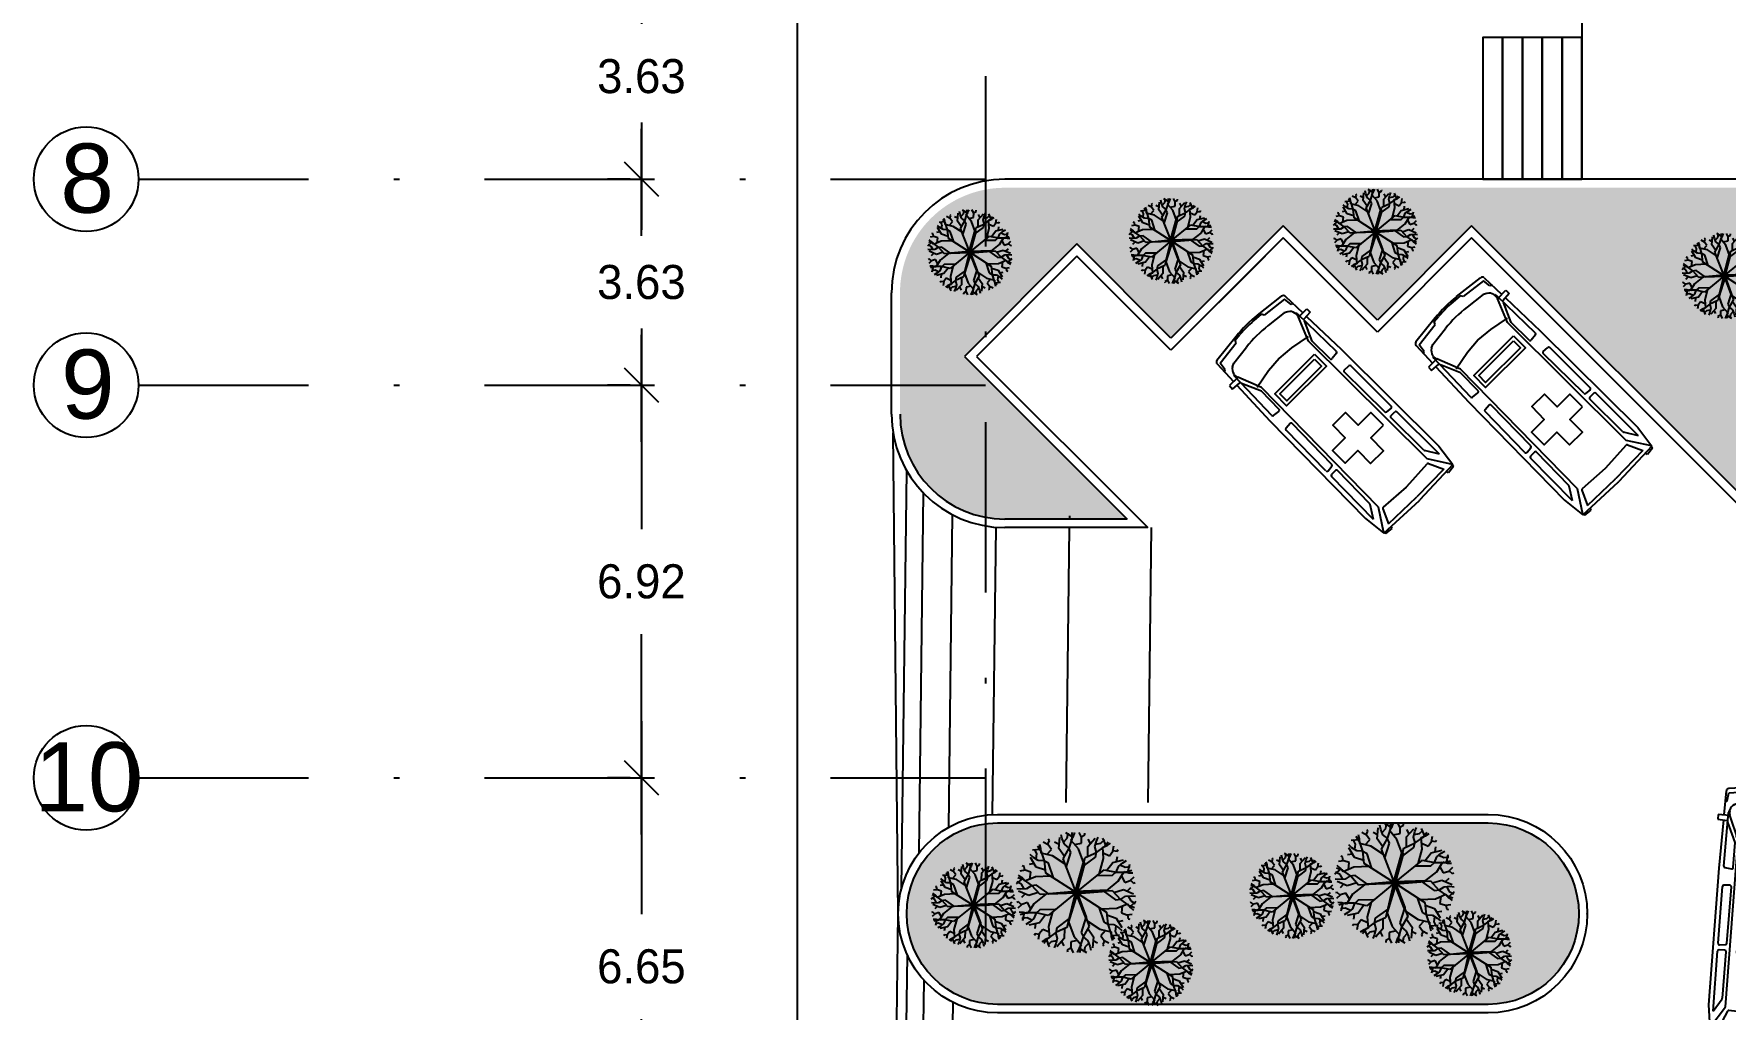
# Model space of a CAD drawing. Header units: millimetres. Extents: x -1615 to -538, y 177 to 397.
# Drawn here: x -829.02 to -799.21, y 285.88 to 303.07 of the extents above; entities that cross this region are included whole.
import ezdxf

# ---------------------------------------------------------------- set-up
doc = ezdxf.new("R2010")
doc.units = ezdxf.units.MM
doc.linetypes.add('DASHDOT', pattern=[1, 0.5, -0.25, 0, -0.25])
for name, color, linetype in [('010', 6, 'Continuous'), ('AUX', 8, 'Continuous'), ('CAJONES', 8, 'Continuous'), ('EJES', 4, 'DASHDOT'), ('MOB', 7, 'Continuous'), ('P-1', 1, 'Continuous')]:
    doc.layers.add(name, color=color, linetype=linetype)
doc.styles.get("Standard").update_dxf_attribs({"font": 'stylu.ttf'})
doc.styles.add('SUIZOA', font='swissl.ttf')
doc.dimstyles.new('ISO-25', dxfattribs={"dimtxt": 0.5, "dimasz": 0.5, "dimexe": 0.5, "dimexo": 0.625, "dimtad": 0, "dimtih": 1, "dimtoh": 1, "dimtxsty": 'Standard', "dimblk": 'ARCHTICK', "dimcen": 2.5, "dimadec": 0, "dimazin": 0, "dimtfac": 1, "dimtmove": 0, "dimatfit": 3, "dimfxl": 0, "dimarcsym": 0})

# ---------------------------------------------------------------- blocks, each defined once
blk = doc.blocks.new('COMBI')
for p, q in [((0.605, 1.001), (0.695, 1.004)), ((0.612, 0.791), (0.605, 1.001)), ((0.695, 1.004), (0.705, 0.829)), ((1.599, 0.926), (4.139, 0.946)), ((4.139, 0.946), (4.568, 0.894)), ((0.046, 0.27), (0.112, 0.836)), ((0.19, 0.831), (0.131, 0.357)), ((0.161, 0.881), (0.609, 0.895)), ((0.343, 0.851), (0.19, 0.831)), ((0.366, 0.651), (0.322, 0.272)), ((0.364, 0.892), (0.343, 0.851)), ((0.401, 0.714), (0.366, 0.651)), ((0.524, 0.793), (0.508, 0.79)), ((1.556, 0.834), (0.56, 0.811)), ((1.053, 0.603), (0.607, 0.784)), ((0.701, 0.898), (1.599, 0.926)), ((1.102, 0.652), (0.736, 0.815)), ((0.993, 0.657), (0.922, 0.29)), ((1.569, 0.657), (1.102, 0.652)), ((1.581, 0.811), (1.594, 0.685)), ((1.903, 0.696), (1.908, 0.812)), ((2.982, 0.684), (1.928, 0.669)), ((2.991, 0.842), (1.933, 0.836)), ((3.017, 0.815), (3.007, 0.707)), ((3.112, 0.712), (3.113, 0.818)), ((4.001, 0.698), (3.138, 0.686)), ((4.254, 0.85), (3.139, 0.843)), ((4.254, 0.85), (4.014, 0.702)), ((4.561, 0.891), (4.155, 0.627)), ((4.235, 0.588), (4.508, 0.714)), ((4.508, 0.714), (4.522, -0.007)), ((4.568, 0.894), (4.603, -0.004)), ((4.601, 0.875), (4.57, 0.88)), ((4.617, 0.724), (4.575, 0.715)), ((4.601, 0.875), (4.617, 0.724)), ((0.084, 0.329), (0.073, 0.206)), ((0.131, 0.357), (0.084, 0.329)), ((4.155, 0.627), (1.053, 0.603)), ((4.252, -0.001), (4.221, 0.564)), ((0.922, 0.29), (0.895, -0.014)), ((0.046, -0.29), (0.112, -0.855)), ((0.084, -0.349), (0.073, -0.226)), ((0.366, -0.67), (0.322, -0.292)), ((0.922, -0.309), (0.895, -0.006)), ((0.993, -0.676), (0.922, -0.309)), ((4.252, -0.018), (4.221, -0.583)), ((4.508, -0.733), (4.522, -0.013)), ((4.568, -0.914), (4.603, -0.016)), ((0.131, -0.376), (0.084, -0.349)), ((0.19, -0.85), (0.131, -0.376)), ((1.053, -0.623), (0.607, -0.803)), ((4.155, -0.646), (1.053, -0.623)), ((4.235, -0.607), (4.508, -0.733)), ((0.161, -0.9), (0.609, -0.914)), ((0.343, -0.871), (0.19, -0.85)), ((0.364, -0.911), (0.343, -0.871)), ((0.401, -0.733), (0.366, -0.67)), ((0.524, -0.812), (0.508, -0.81)), ((1.556, -0.853), (0.56, -0.83)), ((0.612, -0.81), (0.605, -1.02)), ((0.695, -1.023), (0.705, -0.848)), ((0.701, -0.917), (1.599, -0.946)), ((1.102, -0.671), (0.736, -0.834)), ((1.569, -0.677), (1.102, -0.671)), ((1.581, -0.83), (1.594, -0.705)), ((1.903, -0.715), (1.908, -0.831)), ((2.982, -0.703), (1.928, -0.688)), ((2.991, -0.862), (1.933, -0.855)), ((3.017, -0.834), (3.007, -0.726)), ((3.112, -0.731), (3.113, -0.838)), ((4.001, -0.717), (3.138, -0.705)), ((4.254, -0.869), (3.139, -0.863)), ((4.254, -0.869), (4.014, -0.721)), ((4.139, -0.965), (4.568, -0.914)), ((4.561, -0.91), (4.155, -0.646)), ((4.601, -0.894), (4.57, -0.9)), ((4.617, -0.743), (4.575, -0.734)), ((4.601, -0.894), (4.617, -0.743)), ((0.605, -1.02), (0.695, -1.023)), ((1.599, -0.946), (4.139, -0.965))]:
    blk.add_line(p, q)
for centre, radius, start, end in [((0.162, 0.83), 0.0508, 91.8164, 173.4043), ((0.534, 0.64), 0.152, 99.8923, 151.0161), ((0.55, 0.643), 0.152, 67.9422, 99.8923), ((0.562, 0.735), 0.0762, 91.328, 118.506), ((1.556, 0.808), 0.0254, 6.0612, 90.3434), ((1.569, 0.683), 0.0254, 270.6505, 6.0612), ((1.928, 0.694), 0.0254, 177.5285, 270.8029), ((1.933, 0.811), 0.0254, 90.3434, 177.5285), ((2.981, 0.709), 0.0254, 270.8029, 354.6952), ((2.992, 0.817), 0.0254, 354.6952, 90.3434), ((3.138, 0.711), 0.0254, 179.4021, 270.8029), ((3.139, 0.818), 0.0254, 90.3434, 179.4021), ((4, 0.723), 0.0254, 270.8029, 301.6421), ((4.246, 0.565), 0.0254, 114.8035, 183.2131), ((2.469, -0.01), 2.438, 173.4043, 186.5957), ((2.502, -0.01), 2.438, 174.9171, 185.0829), ((2.744, -0.01), 2.438, 173.3562, 186.6438), ((4.1, -0.01), 0.152, 356.7869, 3.2131), ((4.37, -0.01), 0.152, 358.8622, 1.1378), ((4.451, -0.01), 0.152, 357.7943, 2.2057), ((4.246, -0.584), 0.0254, 176.7869, 245.1965), ((0.162, -0.849), 0.0508, 186.5957, 268.1836), ((0.534, -0.659), 0.152, 208.9839, 260.1077), ((0.55, -0.662), 0.152, 260.1077, 292.0578), ((0.562, -0.754), 0.0762, 241.494, 268.672), ((1.556, -0.828), 0.0254, 269.6566, 353.9388), ((1.569, -0.702), 0.0254, 353.9388, 89.3495), ((1.928, -0.714), 0.0254, 89.1971, 182.4715), ((1.933, -0.83), 0.0254, 182.4715, 269.6566), ((2.981, -0.728), 0.0254, 5.3048, 89.1971), ((2.992, -0.836), 0.0254, 269.6566, 5.3048), ((3.138, -0.731), 0.0254, 89.1971, 180.5979), ((3.139, -0.837), 0.0254, 180.5979, 269.6566), ((4, -0.743), 0.0254, 58.3579, 89.1971)]:
    blk.add_arc(centre, radius, start, end)
blk = doc.blocks.new('ambu')
at = {"color": 7}
for points in [[(-0.513, -1.206), (-0.724, -1.416), (-1.422, -0.712), (-1.21, -0.503)], [(-0.6, -1.206), (-0.724, -1.328), (-1.334, -0.713), (-1.211, -0.59)]]:
    blk.add_lwpolyline(points, close=True, dxfattribs=at)
at = {"color": 1}
blk.add_lwpolyline([(-1.766, -2.42), (-1.541, -2.197), (-1.764, -1.972), (-1.539, -1.749), (-1.762, -1.524), (-1.987, -1.747), (-2.21, -1.522), (-2.434, -1.745), (-2.212, -1.97), (-2.436, -2.193), (-2.213, -2.418), (-1.989, -2.195)], close=True, dxfattribs=at)
at = {"color": 7, "xscale": 0.950040089999887, "yscale": 0.9500400899999022, "zscale": 0.9500400899999422, "rotation": 224.7616360423274}
blk.add_blockref('COMBI', (0.027, 0.014), dxfattribs=at)
blk = doc.blocks.new('tree_pl01')
at = {"layer": '010'}
for p, q in [((-0.78, 1.712), (-0.796, 1.768)), ((-0.647, 1.687), (-0.78, 1.712)), ((-0.65, 1.67), (-0.625, 1.849)), ((-0.407, 1.786), (-0.492, 1.891)), ((-0.434, 1.336), (-0.286, 1.687)), ((-0.286, 1.687), (-0.407, 1.786)), ((-0.333, 1.709), (-0.405, 1.916)), ((-0.383, 1.766), (-0.201, 1.975)), ((-0.148, 1.454), (-0.333, 1.709)), ((-0.192, 1.794), (-0.272, 1.946)), ((-0.034, 1.707), (-0.192, 1.794)), ((-0.026, 1.814), (-0.039, 1.955)), ((-0.039, 1.625), (-0.026, 1.814)), ((0.182, 1.555), (0.038, 1.891)), ((0.13, 1.676), (0.248, 1.794)), ((0.397, 1.892), (0.417, 1.947)), ((0.49, 1.793), (0.397, 1.892)), ((0.42, 1.599), (0.478, 1.781)), ((0.478, 1.781), (0.603, 1.912)), ((0.742, 1.733), (0.735, 1.868)), ((0.782, 1.582), (0.742, 1.733)), ((0.75, 1.702), (1.02, 1.764)), ((0.757, 1.627), (0.82, 1.837)), ((0.921, 1.613), (0.946, 1.782)), ((-1.369, 1.153), (-1.499, 1.188)), ((-1.263, 1.135), (-1.444, 1.26)), ((-1.213, 1.145), (-1.369, 1.153)), ((-1.199, 1.286), (-1.353, 1.362)), ((-1.337, 1.152), (-1.313, 1.427)), ((-0.964, 1.038), (-1.263, 1.135)), ((-1.126, 0.773), (-1.213, 1.145)), ((-1.02, 1.309), (-1.199, 1.286)), ((-1.077, 1.4), (-1.17, 1.507)), ((-0.976, 1.24), (-1.077, 1.4)), ((-0.757, 1.313), (-1.07, 1.5)), ((-0.965, 1.038), (-0.976, 1.24)), ((-0.87, 1.38), (-0.843, 1.545)), ((-0.651, 1.004), (-0.757, 1.313)), ((-0.589, 1.488), (-0.65, 1.67)), ((-0.359, 1.515), (-0.589, 1.488)), ((-0.456, 0.834), (-0.434, 1.336)), ((-0.161, 1.297), (-0.138, 1.473)), ((0.137, 0.879), (-0.161, 1.297)), ((-0.149, 1.456), (-0.039, 1.625)), ((0.154, 1.181), (-0.148, 1.454)), ((0.086, 1.243), (0.182, 1.555)), ((0.086, -0.01), (0.154, 1.181)), ((0.143, 0.991), (0.456, 1.384)), ((0.623, 1.485), (0.42, 1.599)), ((0.456, 1.384), (0.782, 1.582)), ((0.649, 0.679), (0.654, 1.192)), ((0.654, 1.192), (0.776, 1.321)), ((0.757, 1.312), (0.757, 1.627)), ((0.757, 1.313), (0.946, 1.386)), ((0.841, 0.914), (0.757, 1.312)), ((0.822, 1.003), (1.083, 1.2)), ((0.998, 1.449), (0.921, 1.613)), ((0.946, 1.386), (1.067, 1.532)), ((1.067, 1.532), (1.14, 1.653)), ((1.083, 1.2), (1.164, 1.556)), ((1.112, 1.328), (1.277, 1.354)), ((1.302, 1.095), (1.455, 1.208)), ((1.455, 1.346), (1.504, 1.378)), ((1.472, 1.211), (1.455, 1.346)), ((1.455, 1.208), (1.634, 1.24)), ((1.641, 1.014), (1.715, 1.127)), ((-1.373, 0.565), (-1.737, 0.532)), ((-1.627, 0.874), (-1.673, 0.91)), ((-1.504, 0.932), (-1.627, 0.874)), ((-1.496, 0.917), (-1.582, 1.076)), ((-1.504, 0.553), (-1.58, 0.702)), ((-1.341, 0.806), (-1.496, 0.917)), ((-1.106, 0.378), (-1.373, 0.565)), ((-1.17, 0.963), (-1.341, 0.806)), ((-0.849, 0.354), (-1.126, 0.773)), ((-0.882, 0.903), (-0.967, 1.058)), ((-0.559, 0.994), (-0.964, 1.038)), ((-0.396, 0.739), (-0.882, 0.903)), ((0.086, -0.01), (-0.559, 0.994)), ((0.086, -0.01), (0.841, 0.914)), ((0.721, 0.766), (1.205, 0.9)), ((0.947, 0.216), (1.252, 0.628)), ((1.205, 0.9), (1.585, 0.868)), ((1.239, 0.293), (1.406, 0.665)), ((1.252, 0.628), (1.427, 0.661)), ((1.399, 0.884), (1.302, 1.095)), ((1.406, 0.665), (1.591, 0.919)), ((1.407, 0.666), (1.602, 0.614)), ((1.585, 0.868), (1.641, 1.014)), ((1.591, 0.919), (1.765, 1.052)), ((1.602, 0.614), (1.786, 0.66)), ((1.604, 0.382), (1.879, 0.623)), ((1.63, 0.984), (1.884, 0.876)), ((1.681, 0.634), (1.715, 0.812)), ((1.715, 0.812), (1.835, 0.934)), ((1.786, 0.66), (1.916, 0.716)), ((-1.775, 0.076), (-1.901, 0.028)), ((-1.679, 0.123), (-1.898, 0.118)), ((-1.748, 0.094), (-1.891, 0.331)), ((-1.716, 0.284), (-1.885, 0.254)), ((-1.684, 0.447), (-1.822, 0.479)), ((-1.643, 0.161), (-1.775, 0.076)), ((-1.584, 0.407), (-1.716, 0.284)), ((-1.508, 0.377), (-1.684, 0.447)), ((-1.379, 0.221), (-1.679, 0.123)), ((-1.355, -0.088), (-1.643, 0.161)), ((-1.502, 0.039), (-1.548, -0.188)), ((-1.381, 0.22), (-1.508, 0.377)), ((-1.233, 0.16), (-1.394, 0.236)), ((-1.026, 0.423), (-1.379, 0.221)), ((-0.744, 0.314), (-1.233, 0.16)), ((0.086, -0.01), (-1.026, 0.423)), ((0.086, -0.01), (1.239, 0.293)), ((1.055, 0.245), (1.526, 0.069)), ((1.277, 0.377), (1.604, 0.382)), ((1.526, 0.069), (1.814, -0.181)), ((1.673, -0.059), (1.719, 0.169)), ((1.703, 0.469), (1.851, 0.393)), ((1.719, 0.169), (1.91, 0.17)), ((1.91, 0.17), (2.073, 0.092)), ((1.925, 0.163), (1.99, 0.282)), ((1.99, 0.282), (2.049, 0.28)), ((-1.739, -0.19), (-1.902, -0.111)), ((-1.819, -0.301), (-1.878, -0.299)), ((-1.754, -0.182), (-1.819, -0.301)), ((-1.548, -0.188), (-1.739, -0.19)), ((-1.433, -0.402), (-1.708, -0.642)), ((-1.532, -0.489), (-1.68, -0.413)), ((-1.106, -0.397), (-1.433, -0.402)), ((-0.884, -0.264), (-1.355, -0.088)), ((-1.068, -0.313), (-1.235, -0.684)), ((-0.776, -0.236), (-1.081, -0.648)), ((0.086, -0.01), (-1.068, -0.313)), ((0.086, -0.01), (-0.67, -0.933)), ((0.086, -0.01), (0.017, -1.201)), ((0.019, -0.989), (0.1, -0.013)), ((0.063, -0.05), (0.019, -0.989)), ((0.086, -0.01), (1.197, -0.443)), ((0.086, -0.01), (0.73, -1.013)), ((0.915, -0.333), (1.404, -0.18)), ((1.02, -0.374), (1.297, -0.793)), ((1.197, -0.443), (1.55, -0.24)), ((1.277, -0.397), (1.544, -0.585)), ((1.404, -0.18), (1.565, -0.255)), ((1.544, -0.585), (1.908, -0.552)), ((1.55, -0.24), (1.85, -0.143)), ((1.552, -0.24), (1.679, -0.396)), ((1.679, -0.396), (1.855, -0.467)), ((1.755, -0.427), (1.887, -0.303)), ((1.814, -0.181), (1.946, -0.096)), ((1.85, -0.143), (2.069, -0.138)), ((1.855, -0.467), (1.993, -0.499)), ((1.887, -0.303), (2.056, -0.274)), ((1.919, -0.113), (2.062, -0.35)), ((1.946, -0.096), (2.072, -0.047)), ((-1.615, -0.68), (-1.745, -0.735)), ((-1.459, -1.004), (-1.713, -0.896)), ((-1.544, -0.831), (-1.664, -0.954)), ((-1.431, -0.633), (-1.615, -0.68)), ((-1.42, -0.939), (-1.594, -1.072)), ((-1.51, -0.653), (-1.544, -0.831)), ((-1.47, -1.034), (-1.544, -1.147)), ((-1.414, -0.888), (-1.47, -1.034)), ((-1.236, -0.685), (-1.431, -0.633)), ((-1.235, -0.684), (-1.42, -0.939)), ((-1.034, -0.92), (-1.414, -0.888)), ((-1.131, -1.114), (-1.284, -1.228)), ((-1.081, -0.648), (-1.256, -0.681)), ((-1.228, -0.904), (-1.131, -1.114)), ((-0.55, -0.786), (-1.034, -0.92)), ((-0.651, -1.023), (-0.912, -1.219)), ((-0.67, -0.933), (-0.586, -1.332)), ((-0.478, -0.699), (-0.483, -1.211)), ((0.028, -1.011), (-0.285, -1.404)), ((0.034, -0.899), (0.332, -1.316)), ((0.567, -0.759), (1.053, -0.922)), ((0.627, -0.854), (0.605, -1.356)), ((0.73, -1.013), (1.135, -1.057)), ((0.822, -1.023), (0.928, -1.332)), ((1.053, -0.922), (1.138, -1.078)), ((1.135, -1.057), (1.434, -1.154)), ((1.136, -1.058), (1.147, -1.259)), ((1.297, -0.793), (1.384, -1.164)), ((1.341, -0.983), (1.512, -0.825)), ((1.512, -0.825), (1.667, -0.936)), ((1.667, -0.936), (1.753, -1.096)), ((1.675, -0.573), (1.751, -0.722)), ((1.675, -0.951), (1.798, -0.894)), ((1.798, -0.894), (1.844, -0.93)), ((-1.284, -1.228), (-1.463, -1.26)), ((-1.284, -1.365), (-1.333, -1.398)), ((-1.301, -1.231), (-1.284, -1.365)), ((-0.941, -1.348), (-1.106, -1.374)), ((-0.912, -1.219), (-0.993, -1.576)), ((-0.896, -1.551), (-0.969, -1.672)), ((-0.775, -1.406), (-0.896, -1.551)), ((-0.827, -1.468), (-0.75, -1.632)), ((-0.586, -1.333), (-0.775, -1.406)), ((-0.75, -1.632), (-0.775, -1.802)), ((-0.586, -1.646), (-0.649, -1.856)), ((-0.285, -1.404), (-0.611, -1.601)), ((-0.611, -1.601), (-0.571, -1.753)), ((-0.483, -1.211), (-0.605, -1.341)), ((-0.586, -1.332), (-0.586, -1.646)), ((-0.452, -1.505), (-0.249, -1.618)), ((-0.249, -1.618), (-0.307, -1.8)), ((0.085, -1.262), (-0.011, -1.575)), ((-0.011, -1.575), (0.133, -1.911)), ((0.017, -1.201), (0.319, -1.474)), ((0.21, -1.645), (0.197, -1.834)), ((0.32, -1.475), (0.21, -1.645)), ((0.332, -1.316), (0.309, -1.493)), ((0.319, -1.474), (0.504, -1.729)), ((0.605, -1.356), (0.457, -1.707)), ((0.53, -1.535), (0.76, -1.508)), ((0.76, -1.508), (0.821, -1.689)), ((0.928, -1.332), (1.241, -1.52)), ((1.041, -1.4), (1.014, -1.565)), ((1.147, -1.259), (1.248, -1.42)), ((1.191, -1.328), (1.37, -1.306)), ((1.248, -1.42), (1.341, -1.526)), ((1.37, -1.306), (1.524, -1.382)), ((1.384, -1.164), (1.54, -1.173)), ((1.434, -1.154), (1.615, -1.279)), ((1.508, -1.171), (1.484, -1.447)), ((1.54, -1.173), (1.67, -1.208)), ((-0.579, -1.722), (-0.849, -1.784)), ((-0.571, -1.753), (-0.564, -1.887)), ((-0.307, -1.8), (-0.432, -1.931)), ((-0.319, -1.813), (-0.226, -1.912)), ((-0.226, -1.912), (-0.246, -1.966)), ((0.041, -1.696), (-0.077, -1.814)), ((0.197, -1.834), (0.21, -1.975)), ((0.205, -1.726), (0.363, -1.814)), ((0.363, -1.814), (0.443, -1.965)), ((0.554, -1.786), (0.372, -1.994)), ((0.457, -1.707), (0.578, -1.806)), ((0.504, -1.729), (0.576, -1.936)), ((0.578, -1.806), (0.663, -1.91)), ((0.821, -1.689), (0.796, -1.868)), ((0.818, -1.706), (0.951, -1.732)), ((0.951, -1.732), (0.967, -1.787))]:
    blk.add_line(p, q, dxfattribs=at)
for points in [[(0.119, 0.883), (0.038, 0.025), (0, -1.058)], [(0.05, -1.015), (0.125, -0.05), (1.059, 0.238), (0.107, 0.013), (0.138, 0.889)], [(0, 0), (-0.946, -0.263), (-0.864, -0.288), (0.069, -0.032)], [(0.194, -0.032), (0.939, -0.326), (0.902, -0.357), (0.125, -0.063)]]:
    blk.add_lwpolyline(points, dxfattribs=at)
blk = doc.blocks.new('_Oblique')
at = {"color": 0, "linetype": 'ByBlock', "lineweight": -2}
blk.add_line((-0.5, -0.5), (0.5, 0.5), dxfattribs=at)
blk = doc.blocks.new('*D57')
at = {"color": 0, "lineweight": -2}
for p, q in [((1082.707, 227.54), (1082.707, 225.653)), ((1082.507, 226.54), (1082.107, 226.54)), ((1082.707, 221.915), (1082.707, 223.803)), ((1082.507, 222.915), (1082.107, 222.915))]:
    blk.add_line(p, q, dxfattribs=at)
at = {"layer": 'Defpoints', "color": 0}
for p in [(1082.707, 226.54), (1082.707, 222.915), (1082.707, 222.915)]:
    blk.add_point(p, dxfattribs=at)
at = {"color": 0, "lineweight": -2, "xscale": 0.6, "yscale": 0.6, "zscale": 0.6}
for p, rotation in [((1082.707, 226.54), 90), ((1082.707, 222.915), 270)]:
    blk.add_blockref('_Oblique', p, dxfattribs=dict(at, rotation=rotation))
at = {"color": 0, "insert": (1082.707, 224.728), "char_height": 0.6, "attachment_point": 5}
blk.add_mtext('3.63', dxfattribs=at)
blk = doc.blocks.new('_ArchTick')
at = {"color": 0, "linetype": 'ByBlock', "const_width": 0.15}
blk.add_lwpolyline([(-0.5, -0.5), (0.5, 0.5)], dxfattribs=at)
blk = doc.blocks.new('*D58')
at = {"color": 0, "lineweight": -2}
for p, q in [((1082.707, 223.915), (1082.707, 222.025)), ((1082.507, 222.915), (1082.107, 222.915)), ((1082.707, 218.285), (1082.707, 220.175)), ((1082.507, 219.285), (1082.107, 219.285))]:
    blk.add_line(p, q, dxfattribs=at)
at = {"layer": 'Defpoints', "color": 0}
for p in [(1082.707, 222.915), (1082.707, 219.285), (1082.707, 219.285)]:
    blk.add_point(p, dxfattribs=at)
at = {"color": 0, "lineweight": -2, "xscale": 0.6, "yscale": 0.6, "zscale": 0.6}
for p, rotation in [((1082.707, 222.915), 90), ((1082.707, 219.285), 270)]:
    blk.add_blockref('_Oblique', p, dxfattribs=dict(at, rotation=rotation))
at = {"color": 0, "insert": (1082.707, 221.1), "char_height": 0.6, "attachment_point": 5}
blk.add_mtext('3.63', dxfattribs=at)
blk = doc.blocks.new('*D59')
at = {"color": 0, "lineweight": -2}
for p, q in [((1082.707, 220.285), (1082.707, 216.75)), ((1082.507, 219.285), (1082.107, 219.285)), ((1082.707, 211.365), (1082.707, 214.9)), ((1082.507, 212.365), (1082.107, 212.365))]:
    blk.add_line(p, q, dxfattribs=at)
at = {"layer": 'Defpoints', "color": 0}
for p in [(1082.707, 219.285), (1082.707, 212.365), (1082.707, 212.365)]:
    blk.add_point(p, dxfattribs=at)
at = {"color": 0, "lineweight": -2, "xscale": 0.6, "yscale": 0.6, "zscale": 0.6}
for p, rotation in [((1082.707, 219.285), 90), ((1082.707, 212.365), 270)]:
    blk.add_blockref('_Oblique', p, dxfattribs=dict(at, rotation=rotation))
at = {"color": 0, "insert": (1082.707, 215.825), "char_height": 0.6, "attachment_point": 5}
blk.add_mtext('6.92', dxfattribs=at)
blk = doc.blocks.new('*D64')
at = {"color": 0, "lineweight": -2}
for p, q in [((1082.707, 213.365), (1082.707, 209.965)), ((1082.507, 212.365), (1082.107, 212.365)), ((1082.707, 204.715), (1082.707, 208.115)), ((1075.344, 205.715), (1083.307, 205.715))]:
    blk.add_line(p, q, dxfattribs=at)
at = {"layer": 'Defpoints', "color": 0}
for p in [(1082.707, 212.365), (1075.144, 205.715), (1082.707, 205.715)]:
    blk.add_point(p, dxfattribs=at)
at = {"color": 0, "lineweight": -2, "xscale": 0.6, "yscale": 0.6, "zscale": 0.6}
for p, rotation in [((1082.707, 212.365), 90), ((1082.707, 205.715), 270)]:
    blk.add_blockref('_Oblique', p, dxfattribs=dict(at, rotation=rotation))
at = {"color": 0, "insert": (1082.707, 209.04), "char_height": 0.6, "attachment_point": 5}
blk.add_mtext('6.65', dxfattribs=at)
blk = doc.blocks.new('HJSFLHSDGJHISDKGBGJKFAD')
at = {"layer": 'EJES', "color": 2, "ltscale": 6}
for p, q in [((1088.774, 285.731), (1088.774, 141.621)), ((1073.84, 222.915), (1088.774, 222.915)), ((1073.84, 219.285), (1088.774, 219.285)), ((1073.84, 212.365), (1088.774, 212.365))]:
    blk.add_line(p, q, dxfattribs=at)
at = {"layer": 'EJES', "linetype": 'Continuous'}
for centre in [(1072.918, 222.915), (1072.918, 219.285), (1072.918, 212.365)]:
    blk.add_circle(centre, 0.922, dxfattribs=at)
at = {"layer": 'EJES', "color": 5, "style": 'SUIZOA'}
for s, height, p in [('8', 1.219, (1072.462, 222.325)), ('9', 1.219, (1072.475, 218.695)), ('10', 1.2189, (1072.003, 211.775))]:
    blk.add_text(s, height=height, dxfattribs=at).set_placement(p)
for base, p1, p2, picture, middle in [((1082.707312045, 222.915090194), (1082.707312045, 226.540090194), (1082.707312045, 222.915090194), '*D57', (1082.707312045, 224.727590194)), ((1082.707, 219.285), (1082.707, 222.915), (1082.707, 219.285), '*D58', (1082.707, 221.1)), ((1082.707, 212.365), (1082.707, 219.285), (1082.707, 212.365), '*D59', (1082.707, 215.825)), ((1082.707, 205.715), (1082.707, 212.365), (1075.144, 205.715), '*D64', (1082.707, 209.04))]:
    dim = blk.add_linear_dim(base=base, p1=p1, p2=p2, angle=90, dimstyle='ISO-25', override={"dimtxt": 0.6, "dimasz": 0.6, "dimexe": 0.6, "dimexo": 0.2, "dimtad": 0, "dimtih": 1, "dimdsep": 46, "dimblk1": 'Oblique', "dimblk2": 'Oblique', "dimsah": 1, "dimdle": 1})
    dim.commit()
    dim.dimension.update_dxf_attribs({"geometry": picture, "text_midpoint": middle})

msp = doc.modelspace()

# ---------------------------------------------------------------- hatches: boundary and pattern name
at = {"layer": 'MOB'}
h = msp.add_hatch(dxfattribs=at)
h.set_pattern_fill('AR-SAND', color=3, scale=0.03, style=0)
h.set_pattern_definition([(37.5, (-1402.8785, 253.7085), (-0.048001, 1.4682397), [0, -1.15824, 0, -1.2954, 0, -1.23825]), (7.5, (-1402.8785, 253.7085), (1.34857, 2.1504753), [0, -0.62484, 0, -1.04394, 0, -0.40005]), (327.5, (-1403.8158, 253.7085), (2.372977, 0.0043116), [0, -0.381, 0, -1.3716, 0, -1.7907]), (317.5, (-1403.8158, 253.7085), (2.2906694, 0.668788), [0, -0.1905, 0, -0.89916, 0, -1.0287])])
h.paths.add_polyline_path([(-758.837, 347.215), (-812.758, 335.518), (-812.758, 334.673), (-803.9, 334.673), (-803.9, 329.947), (-799.313, 325.307), (-782.89, 325.307), (-782.89, 328.837), (-770.72, 328.837), (-770.72, 325.456), (-758.098, 325.456), (-758.098, 303.87), (-760.597, 303.87), (-760.597, 297.006), (-760.508, 297.006), (-760.508, 296.905), (-758.397, 296.905), (-758.397, 296.975), (-757.997, 296.975), (-757.997, 296.575), (-758.097, 296.575), (-758.097, 283.471), (-757.975, 283.471), (-757.975, 283.071), (-758.375, 283.071), (-758.375, 283.155), (-760.375, 283.155), (-760.375, 283.044), (-760.597, 283.044), (-760.597, 279.854), (-760.455, 279.854), (-760.455, 279.705), (-746.972, 279.705), (-746.972, 272.855), (-749.274, 272.855), (-749.274, 265.205), (-745.307, 265.205), (-745.307, 253.28), (-736.306, 250.855), (-741.501, 261.951)])
h.paths.add_polyline_path([(-804.753, 325.526), (-813.904, 325.526), (-813.904, 323.04), (-804.753, 323.04, 1)])
h.paths.add_polyline_path([(-793.647, 300.355), (-811.904, 300.355, 0.414214), (-813.754, 298.505), (-813.754, 296.366, 0.414214), (-811.904, 294.516), (-809.75, 294.516), (-812.618, 297.384), (-810.638, 299.364), (-808.978, 297.704), (-806.998, 299.684), (-805.338, 298.024), (-803.678, 299.684), (-798.51, 294.516), (-796.147, 294.516), (-796.147, 296.613), (-796.208, 296.613), (-796.208, 297.013), (-795.808, 297.013), (-795.808, 296.905), (-793.688, 296.905), (-793.688, 297.074), (-793.647, 297.074)])
h.paths.add_polyline_path([(-803.388, 289.162), (-812.035, 289.162, 1), (-812.035, 285.962), (-803.388, 285.962, 1)])
h.paths.add_polyline_path([(-799.655, 280.258, 0.414214), (-800.005, 280.608), (-808.772, 280.608), (-808.772, 279.83), (-808.372, 279.83), (-808.372, 279.73), (-805.772, 279.73), (-805.772, 279.83), (-805.372, 279.83), (-805.372, 279.73), (-802.772, 279.73), (-802.772, 279.83), (-802.372, 279.83), (-802.372, 279.73), (-799.772, 279.73), (-799.772, 279.83), (-799.655, 279.83)], flags=17)
h.paths.add_polyline_path([(-808.722, 254.706), (-812.247, 254.706), (-812.247, 274.904), (-810.647, 274.904), (-810.647, 280.608), (-810.904, 280.608, 0.414214), (-813.754, 277.758), (-813.754, 253.219, 0.315329), (-806.85, 243.36), (-785.107, 237.258, 0.496821), (-778.947, 241.928), (-778.947, 245.98), (-808.722, 245.98)])
h.paths.add_polyline_path([(-753.647, 257.705), (-763.747, 257.705), (-763.747, 261.081), (-765.147, 261.081), (-765.147, 257.78, -1), (-770.297, 257.78), (-770.297, 261.081), (-772.147, 261.08), (-772.147, 257.774, 0.413999), (-767.725, 253.355), (-753.647, 253.355)], flags=17)
h.paths.add_polyline_path([(-754.727, 229.822, 0.978274), (-755.051, 228.667), (-737.051, 223.615), (-736.65, 225.175)])
h = msp.add_hatch(dxfattribs=at)
h.set_pattern_fill('GRASS', color=3, scale=0.05, style=0)
h.set_pattern_definition([(90, (-1505.3727, 255.352), (-0.898025, 0.898025), [0.238125, -1.557925]), (45, (-1505.3727, 255.352), (-0.8980256, 0.8980256), [0.238125, -1.031875]), (135, (-1505.3727, 255.352), (-0.8980256, -0.8980256), [0.238125, -1.031875])])
h.paths.add_polyline_path([(-758.837, 347.215), (-812.758, 335.518), (-812.758, 334.673), (-803.9, 334.673), (-803.9, 329.947), (-799.313, 325.307), (-782.89, 325.307), (-782.89, 328.837), (-770.72, 328.837), (-770.72, 325.456), (-758.098, 325.456), (-758.098, 303.87), (-760.597, 303.87), (-760.597, 297.006), (-760.508, 297.006), (-760.508, 296.905), (-758.397, 296.905), (-758.397, 296.975), (-757.997, 296.975), (-757.997, 296.575), (-758.097, 296.575), (-758.097, 283.471), (-757.975, 283.471), (-757.975, 283.071), (-758.375, 283.071), (-758.375, 283.155), (-760.375, 283.155), (-760.375, 283.044), (-760.597, 283.044), (-760.597, 279.854), (-760.455, 279.854), (-760.455, 279.705), (-746.972, 279.705), (-746.972, 272.855), (-749.274, 272.855), (-749.274, 265.205), (-745.307, 265.205), (-745.307, 253.28), (-736.306, 250.855), (-741.501, 261.951)])
h.paths.add_polyline_path([(-804.753, 325.526), (-813.904, 325.526), (-813.904, 323.04), (-804.753, 323.04, 1)])
h.paths.add_polyline_path([(-793.647, 300.355), (-811.904, 300.355, 0.414214), (-813.754, 298.505), (-813.754, 296.366, 0.414214), (-811.904, 294.516), (-809.75, 294.516), (-812.618, 297.384), (-810.638, 299.364), (-808.978, 297.704), (-806.998, 299.684), (-805.338, 298.024), (-803.678, 299.684), (-798.51, 294.516), (-796.147, 294.516), (-796.147, 296.613), (-796.208, 296.613), (-796.208, 297.013), (-795.808, 297.013), (-795.808, 296.905), (-793.688, 296.905), (-793.688, 297.074), (-793.647, 297.074)])
h.paths.add_polyline_path([(-803.388, 289.162), (-812.035, 289.162, 1), (-812.035, 285.962), (-803.388, 285.962, 1)])
h.paths.add_polyline_path([(-799.655, 280.258, 0.414214), (-800.005, 280.608), (-808.772, 280.608), (-808.772, 279.83), (-808.372, 279.83), (-808.372, 279.73), (-805.772, 279.73), (-805.772, 279.83), (-805.372, 279.83), (-805.372, 279.73), (-802.772, 279.73), (-802.772, 279.83), (-802.372, 279.83), (-802.372, 279.73), (-799.772, 279.73), (-799.772, 279.83), (-799.655, 279.83)], flags=17)
h.paths.add_polyline_path([(-808.722, 254.706), (-812.247, 254.706), (-812.247, 274.904), (-810.647, 274.904), (-810.647, 280.608), (-810.904, 280.608, 0.414214), (-813.754, 277.758), (-813.754, 253.219, 0.315329), (-806.85, 243.36), (-785.107, 237.258, 0.496821), (-778.947, 241.928), (-778.947, 245.98), (-808.722, 245.98)])
h.paths.add_polyline_path([(-753.647, 257.705), (-763.747, 257.705), (-763.747, 261.081), (-765.147, 261.081), (-765.147, 257.78, -1), (-770.297, 257.78), (-770.297, 261.081), (-772.147, 261.08), (-772.147, 257.774, 0.413999), (-767.725, 253.355), (-753.647, 253.355)], flags=17)
h.paths.add_polyline_path([(-754.727, 229.822, 0.978274), (-755.051, 228.667), (-737.051, 223.615), (-736.65, 225.175)])

# ---------------------------------------------------------------- linework, layer by layer
for p, q in [((-815.562, 253.219), (-815.562, 334.91)), ((-806.998, 299.684), (-808.978, 297.704)), ((-805.338, 298.024), (-806.998, 299.684)), ((-803.678, 299.684), (-805.338, 298.024)), ((-798.51, 294.516), (-803.678, 299.684)), ((-810.638, 299.364), (-812.618, 297.384)), ((-808.978, 297.704), (-810.638, 299.364)), ((-807.318, 299.364), (-808.978, 297.704)), ((-806.998, 299.472), (-808.766, 297.704)), ((-805.338, 297.812), (-806.998, 299.472)), ((-803.678, 299.472), (-805.338, 297.812)), ((-798.572, 294.366), (-803.678, 299.472)), ((-810.638, 299.152), (-812.406, 297.384)), ((-808.978, 297.492), (-810.638, 299.152)), ((-807.318, 299.152), (-808.978, 297.492)), ((-812.618, 297.384), (-809.75, 294.516)), ((-812.406, 297.384), (-809.388, 294.366))]:
    msp.add_line(p, q)
at = {"layer": 'AUX', "color": 7}
for p, q in [((-803.582, 300.505), (-811.904, 300.505)), ((-793.647, 300.505), (-803.582, 300.505)), ((-813.904, 296.366), (-813.904, 298.505)), ((-813.785, 287.562), (-813.876, 296.034)), ((-813.726, 288.012), (-813.636, 295.367)), ((-813.418, 288.634), (-813.341, 294.975)), ((-812.894, 289.087), (-812.827, 294.592)), ((-812.122, 289.31), (-812.061, 294.372)), ((-809.75, 294.516), (-811.904, 294.516)), ((-809.388, 294.366), (-811.904, 294.366)), ((-810.823, 289.521), (-810.764, 294.366)), ((-810.763, 294.516), (-810.762, 294.574)), ((-809.38, 289.521), (-809.321, 294.366)), ((-813.904, 277.758), (-813.785, 287.562)), ((-813.723, 278.785), (-813.625, 286.832)), ((-813.415, 279.399), (-813.33, 286.386)), ((-812.889, 280.007), (-812.817, 285.997))]:
    msp.add_line(p, q, dxfattribs=at)
msp.add_lwpolyline([(-812.035, 289.312), (-803.388, 289.312, -1), (-803.388, 285.812), (-812.035, 285.812, -1), (-812.035, 289.312, 0.225211)], format="xyb", dxfattribs=at)
msp.add_lwpolyline([(-812.035, 289.162), (-803.388, 289.162, -1), (-803.388, 285.962), (-812.035, 285.962, -1)], format="xyb", close=True, dxfattribs=at)
for centre, radius, start, end in [((-811.904, 298.505), 2, 90, 180), ((-811.904, 296.366), 2, 180, 270), ((-811.904, 296.366), 1.85, 180, 270)]:
    msp.add_arc(centre, radius, start, end, dxfattribs=at)
msp.add_point((-801.638, 287.562), dxfattribs=at)
at = {"layer": 'CAJONES'}
msp.add_line((-801.732, 321.19), (-801.732, 300.505), dxfattribs=at)
for points in [[(-803.482, 300.505), (-803.132, 300.505), (-803.132, 303.005), (-803.482, 303.005)], [(-803.132, 300.505), (-802.782, 300.505), (-802.782, 303.005), (-803.132, 303.005)], [(-802.782, 300.505), (-802.432, 300.505), (-802.432, 303.005), (-802.782, 303.005)], [(-802.432, 300.505), (-802.082, 300.505), (-802.082, 303.005), (-802.432, 303.005)], [(-802.082, 300.505), (-801.732, 300.505), (-801.732, 303.005), (-802.082, 303.005)]]:
    msp.add_lwpolyline(points, close=True, dxfattribs=at)

# ---------------------------------------------------------------- block references
msp.add_blockref('HJSFLHSDGJHISDKGBGJKFAD', (-1901.02, 77.59))
at = {"color": 0}
for p, rotation in [((-804.143, 298.259, -0.383), 90.0021983616295), ((-807.651, 297.934), 90.0021983616295), ((-798.335, 289.792, -0.383), 41.41302909675992)]:
    msp.add_blockref('ambu', p, dxfattribs=dict(at, rotation=rotation))
at = {"layer": 'P-1', "rotation": 90}
for p, xscale, yscale, zscale in [((-805.376, 299.613), -0.3768161388105913, 0.3768161388105913, 0.3768161388106001), ((-812.527, 299.25), -0.3768161388105913, 0.3768161388105913, 0.3768161388106001), ((-808.977, 299.449), -0.3768161388105913, 0.3768161388105913, 0.3768161388106001), ((-799.228, 298.834), -0.3768161388105913, 0.3768161388105913, 0.3768161388106001), ((-810.655, 287.98), -0.5333333333332799, 0.5333333333333492, 0.5333333333333333), ((-805.04, 288.149), -0.5333333333332799, 0.5333333333333492, 0.5333333333333333), ((-806.85, 287.908), -0.3768161388105913, 0.3768161388105913, 0.3768161388106001), ((-812.465, 287.739), -0.3768161388105913, 0.3768161388105913, 0.3768161388106001), ((-809.335, 286.727), -0.3768161388105913, 0.3768161388105913, 0.3768161388106001), ((-803.72, 286.895), -0.3768161388105913, 0.3768161388105913, 0.3768161388106001)]:
    msp.add_blockref('tree_pl01', p, dxfattribs=dict(at, xscale=xscale, yscale=yscale, zscale=zscale))

doc.saveas('drawing.dxf')
